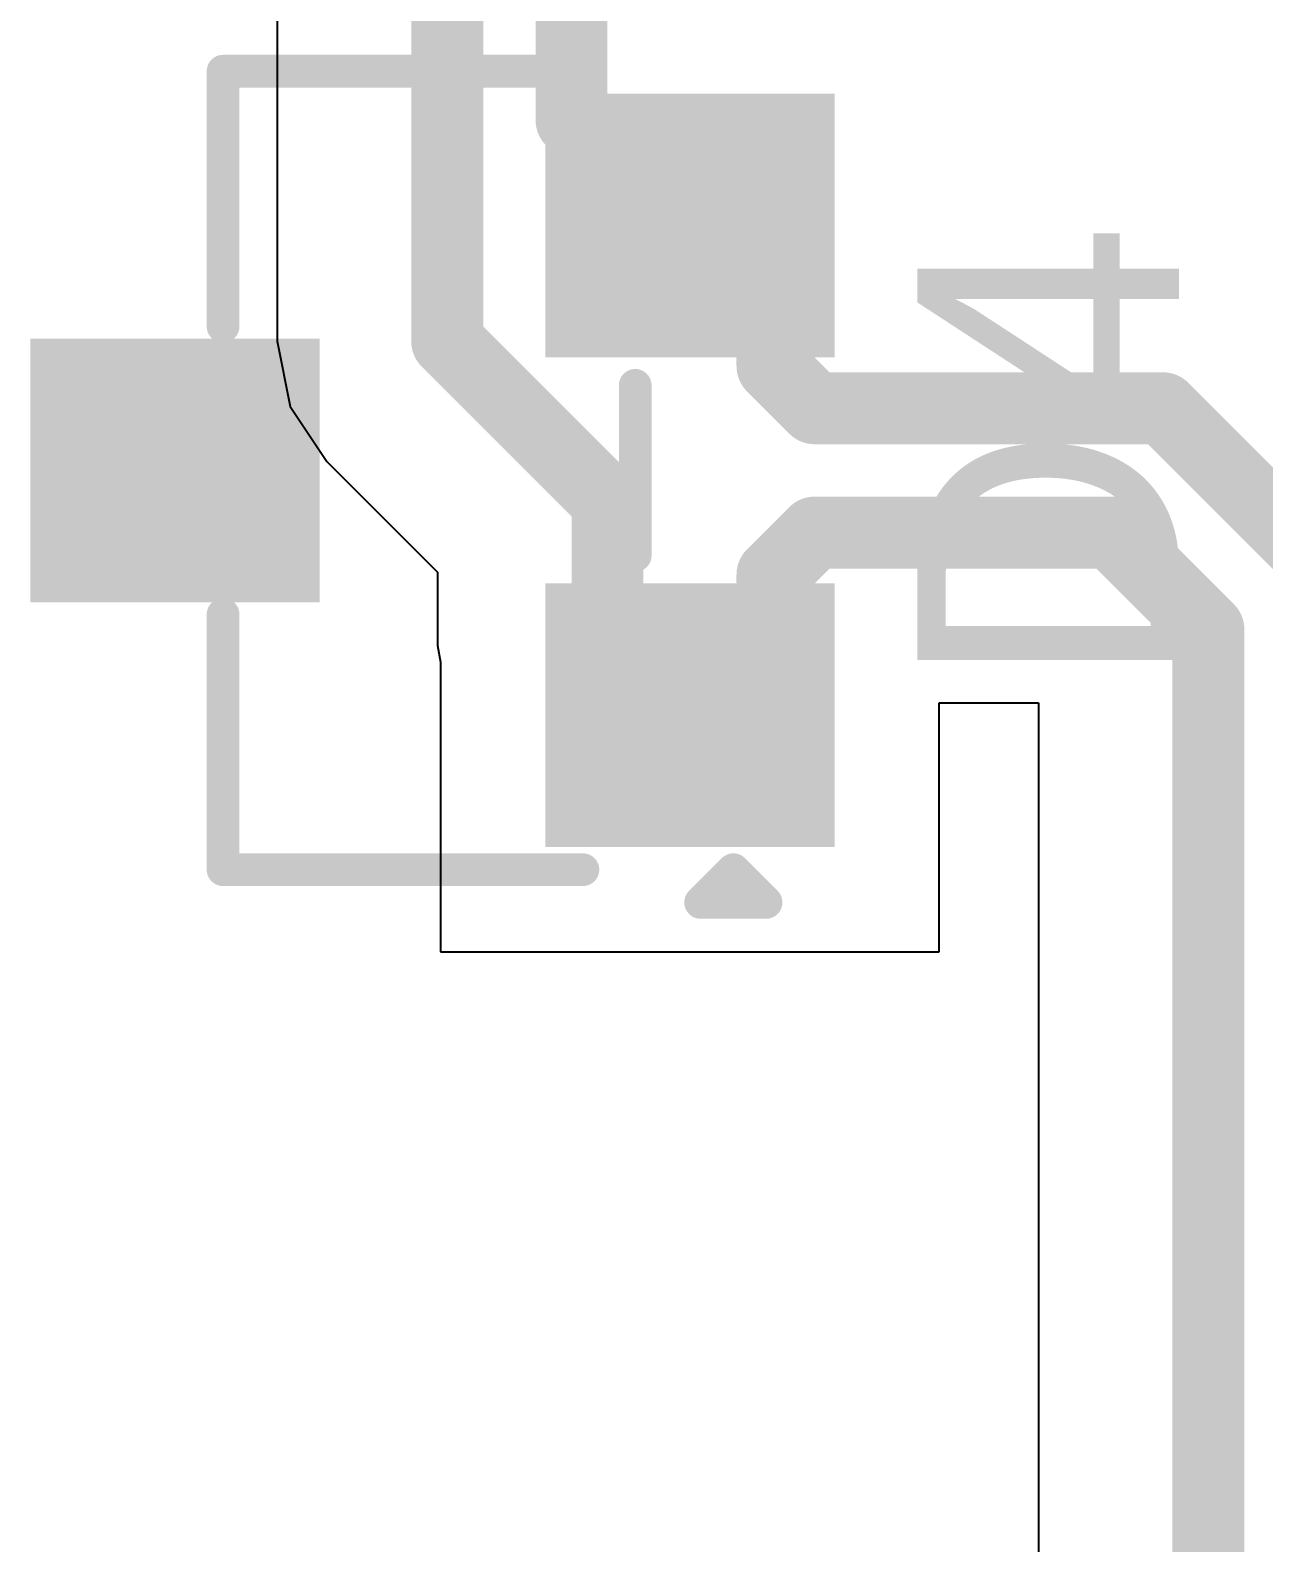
# Model space of a CAD drawing. Header units: millimetres. Extents: x 0 to 214, y 0 to 214.
# Drawn here: x 3.4704 to 3.659, y 4.2194 to 4.4505 of the extents above; entities that cross this region are included whole.
import ezdxf

# ---------------------------------------------------------------- set-up
doc = ezdxf.new("R2010")
doc.units = ezdxf.units.MM
doc.header["$MEASUREMENT"] = 0
for name, color, linetype in [('TopLayer', 1, 'Continuous'), ('TopOverlay', 2, 'Continuous'), ('TopPaste', 8, 'Continuous'), ('TopSolder', 216, 'Continuous')]:
    doc.layers.add(name, color=color, linetype=linetype)
doc.styles.add('Arial', font='', dxfattribs={"height": 0.2})
doc.styles.get('Arial').set_extended_font_data('Arial')

# ---------------------------------------------------------------- blocks, each defined once
blk = doc.blocks.new('S___23_85')
at = {"layer": 'TopLayer'}
for points in [[(-0.01614, 0.05748), (0.01614, 0.05748), (0.01614, 0.02126), (-0.01614, 0.02126)], [(-0.05354, -0.02126), (-0.02126, -0.02126), (-0.02126, -0.05748), (-0.05354, -0.05748)], [(0.02126, -0.02126), (0.05354, -0.02126), (0.05354, -0.05748), (0.02126, -0.05748)]]:
    blk.add_hatch(color=1, dxfattribs=at).paths.add_polyline_path(points)
at = {"layer": 'TopPaste'}
for points in [[(-0.01614, 0.05748), (0.01614, 0.05748), (0.01614, 0.02126), (-0.01614, 0.02126)], [(-0.05354, -0.02126), (-0.02126, -0.02126), (-0.02126, -0.05748), (-0.05354, -0.05748)], [(0.02126, -0.02126), (0.05354, -0.02126), (0.05354, -0.05748), (0.02126, -0.05748)]]:
    blk.add_hatch(color=8, dxfattribs=at).paths.add_polyline_path(points)
at = {"layer": 'TopSolder'}
for points in [[(-0.02014, 0.06148), (0.02014, 0.06148), (0.02014, 0.01726), (-0.02014, 0.01726)], [(-0.05754, -0.01726), (-0.01726, -0.01726), (-0.01726, -0.06148), (-0.05754, -0.06148)], [(0.01726, -0.01726), (0.05754, -0.01726), (0.05754, -0.06148), (0.01726, -0.06148)]]:
    blk.add_hatch(color=216, dxfattribs=at).paths.add_polyline_path(points)
at = {"layer": 'TopOverlay', "const_width": 0.005}
for points in [[(-0.061, 0.032), (-0.022, 0.032)], [(-0.061, 0.032), (-0.061, -0.023)], [(0.022, 0.032), (0.061, 0.032)], [(0.061, 0.032), (0.061, -0.023)], [(-0.013, -0.031), (0.013, -0.031)], [(-0.066, -0.041), (-0.066, -0.051)], [(-0.066, -0.041), (-0.061, -0.046)], [(-0.061, -0.046), (-0.066, -0.051)]]:
    blk.add_lwpolyline(points, dxfattribs=at)
at = {"layer": 'TopOverlay', "const_width": 0.0025}
for points in [[(-0.06225, 0.032, 1), (-0.05975, 0.032, 1)], [(-0.06225, 0.032, 1), (-0.05975, 0.032, 1)], [(-0.02325, 0.032, 1), (-0.02075, 0.032, 1)], [(0.02075, 0.032, 1), (0.02325, 0.032, 1)], [(0.05975, 0.032, 1), (0.06225, 0.032, 1)], [(0.05975, 0.032, 1), (0.06225, 0.032, 1)], [(-0.06225, -0.023, 1), (-0.05975, -0.023, 1)], [(0.05975, -0.023, 1), (0.06225, -0.023, 1)], [(-0.01425, -0.031, 1), (-0.01175, -0.031, 1)], [(0.01175, -0.031, 1), (0.01425, -0.031, 1)], [(-0.06725, -0.041, 1), (-0.06475, -0.041, 1)], [(-0.06725, -0.041, 1), (-0.06475, -0.041, 1)], [(-0.06225, -0.046, 1), (-0.05975, -0.046, 1)], [(-0.06225, -0.046, 1), (-0.05975, -0.046, 1)], [(-0.06725, -0.051, 1), (-0.06475, -0.051, 1)], [(-0.06725, -0.051, 1), (-0.06475, -0.051, 1)]]:
    blk.add_lwpolyline(points, format="xyb", close=True, dxfattribs=at)

msp = doc.modelspace()

# ---------------------------------------------------------------- linework, layer by layer
at = {"layer": 'TopLayer'}
for p, q in [((3.50814, 4.47725), (3.50814, 4.40297)), ((3.50814, 4.40297), (3.51012, 4.39302)), ((3.51012, 4.39302), (3.51576, 4.38459)), ((3.51576, 4.38459), (3.53264, 4.3677)), ((3.53264, 4.3677), (3.53264, 4.35647)), ((3.53264, 4.35647), (3.53314, 4.35396)), ((3.53314, 4.35396), (3.53314, 4.30969)), ((3.60936, 4.30969), (3.60936, 4.34773)), ((3.60936, 4.34773), (3.6245, 4.34773)), ((3.6245, 4.34773), (3.6245, 3.8527)), ((3.53314, 4.30969), (3.60936, 4.30969))]:
    msp.add_line(p, q, dxfattribs=at)
at = {"layer": 'TopLayer', "const_width": 0.011}
for points in [[(3.53414, 4.40297), (3.53414, 4.47725)], [(3.55314, 4.43678), (3.55314, 4.46938)], [(3.55314, 4.43678), (3.55961, 4.43031)], [(3.55961, 4.43031), (3.56354, 4.43031)], [(3.56354, 4.43031), (3.58386, 4.40999)], [(3.58386, 4.39918), (3.58386, 4.40999)], [(3.53414, 4.40297), (3.55864, 4.37847)], [(3.58386, 4.39918), (3.59031, 4.39273)], [(3.59031, 4.39273), (3.64354, 4.39273)], [(3.64354, 4.39273), (3.6695, 4.36678)], [(3.55864, 4.35647), (3.55864, 4.37847)], [(3.58386, 4.36729), (3.59031, 4.37373)], [(3.59031, 4.37373), (3.63567, 4.37373)], [(3.63567, 4.37373), (3.6505, 4.35891)], [(3.58386, 4.35647), (3.58386, 4.36729)], [(3.6505, 3.42209), (3.6505, 4.35891)], [(3.55864, 4.35647), (3.56929, 4.34583)], [(3.57322, 4.34583), (3.58386, 4.35647)], [(3.56929, 4.34583), (3.57322, 4.34583)]]:
    msp.add_lwpolyline(points, dxfattribs=at)
at = {"layer": 'TopLayer', "const_width": 0.0055}
for points in [[(3.55039, 4.43678, 1), (3.55589, 4.43678, 1)], [(3.55039, 4.43678, 1), (3.55589, 4.43678, 1)], [(3.55686, 4.43031, 1), (3.56236, 4.43031, 1)], [(3.55686, 4.43031, 1), (3.56236, 4.43031, 1)], [(3.56079, 4.43031, 1), (3.56629, 4.43031, 1)], [(3.56079, 4.43031, 1), (3.56629, 4.43031, 1)], [(3.58111, 4.40999, 1), (3.58661, 4.40999, 1)], [(3.58111, 4.40999, 1), (3.58661, 4.40999, 1)], [(3.53139, 4.40297, 1), (3.53689, 4.40297, 1)], [(3.53139, 4.40297, 1), (3.53689, 4.40297, 1)], [(3.58111, 4.39918, 1), (3.58661, 4.39918, 1)], [(3.58111, 4.39918, 1), (3.58661, 4.39918, 1)], [(3.58756, 4.39273, 1), (3.59306, 4.39273, 1)], [(3.58756, 4.39273, 1), (3.59306, 4.39273, 1)], [(3.64079, 4.39273, 1), (3.64629, 4.39273, 1)], [(3.64079, 4.39273, 1), (3.64629, 4.39273, 1)], [(3.55589, 4.37847, 1), (3.56139, 4.37847, 1)], [(3.55589, 4.37847, 1), (3.56139, 4.37847, 1)], [(3.58756, 4.37373, 1), (3.59306, 4.37373, 1)], [(3.58756, 4.37373, 1), (3.59306, 4.37373, 1)], [(3.63292, 4.37373, 1), (3.63842, 4.37373, 1)], [(3.63292, 4.37373, 1), (3.63842, 4.37373, 1)], [(3.58111, 4.36729, 1), (3.58661, 4.36729, 1)], [(3.58111, 4.36729, 1), (3.58661, 4.36729, 1)], [(3.64775, 4.35891, 1), (3.65325, 4.35891, 1)], [(3.64775, 4.35891, 1), (3.65325, 4.35891, 1)], [(3.55589, 4.35647, 1), (3.56139, 4.35647, 1)], [(3.55589, 4.35647, 1), (3.56139, 4.35647, 1)], [(3.58111, 4.35647, 1), (3.58661, 4.35647, 1)], [(3.58111, 4.35647, 1), (3.58661, 4.35647, 1)], [(3.56654, 4.34583, 1), (3.57204, 4.34583, 1)], [(3.56654, 4.34583, 1), (3.57204, 4.34583, 1)], [(3.57047, 4.34583, 1), (3.57597, 4.34583, 1)], [(3.57047, 4.34583, 1), (3.57597, 4.34583, 1)]]:
    msp.add_lwpolyline(points, format="xyb", close=True, dxfattribs=at)

# ---------------------------------------------------------------- block references
at = {"rotation": 90}
msp.add_blockref('S___23_85', (3.53188, 4.38323), dxfattribs=at)

# ---------------------------------------------------------------- texts
at = {"layer": 'TopOverlay', "style": 'Arial'}
msp.add_text('D4', height=0.04, rotation=90, dxfattribs=at).set_placement((3.64599, 4.34968))

doc.saveas('drawing.dxf')
